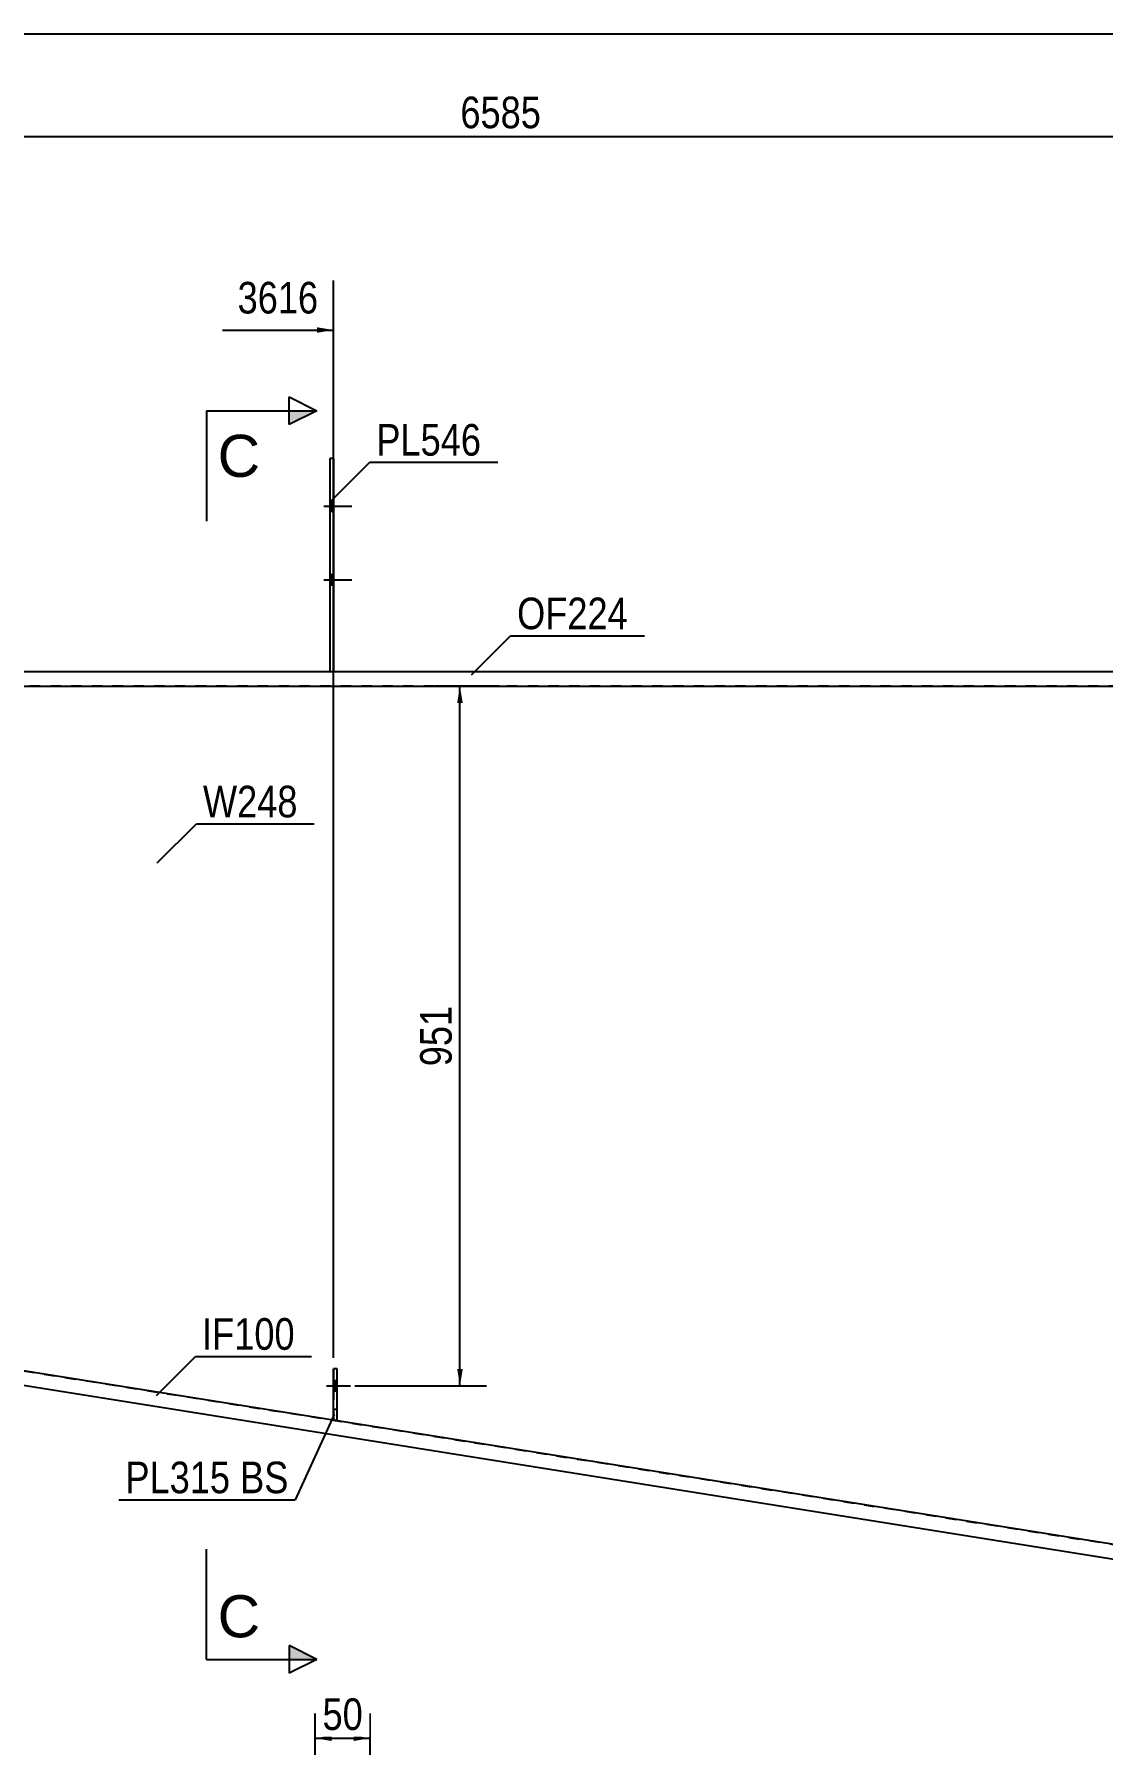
# Model space of a CAD drawing. Header units: millimetres. Extents: x -353 to 49, y -178 to 99.
# Drawn here: x -187.7 to -90.8, y -56 to 99.1 of the extents above; entities that cross this region are included whole.
import ezdxf

# ---------------------------------------------------------------- set-up
doc = ezdxf.new("R2010")
doc.units = ezdxf.units.MM
doc.linetypes.add('DXK_LINE_DOT1', pattern=[1.8814, 0.9407, -0.9407])
doc.linetypes.add('DXK_LINE_DOT2', pattern=[3.9198, 1.9599, -1.9599])
doc.styles.add('Arial', font='ARIAL.TTF', dxfattribs={"height": 0.2})
doc.styles.add('Arial Narrow', font='ARIALN.TTF', dxfattribs={"height": 0.2})

# ---------------------------------------------------------------- blocks, each defined once
blk = doc.blocks.new('Unknown-623384831-1210')
at = {"color": 5, "linetype": 'Continuous'}
blk.add_line((49.15, 99.13), (-350.85, 99.13), dxfattribs=at)
blk = doc.blocks.new('Bolt-623384831-1235 - 1231')
at = {"color": 3, "linetype": 'DXK_LINE_DOT2'}
for p, q in [((-160.56, -22.95), (-160.23, -22.95)), ((-161.2, -23.42), (-159, -23.42)), ((-160.56, -23.89), (-160.23, -23.89))]:
    blk.add_line(p, q, dxfattribs=at)
blk = doc.blocks.new('Bolt-623384831-1236 - 1231')
at = {"linetype": 'Continuous'}
blk.add_hatch(color=3, dxfattribs=at).paths.add_polyline_path([(-160.23, -23.89), (-160.23, -22.95), (-160.56, -22.95), (-160.56, -23.89)])
at = {"color": 3, "linetype": 'Continuous'}
for p, q in [((-160.56, -22.95), (-160.23, -22.95)), ((-161.2, -23.42), (-159, -23.42)), ((-160.56, -23.89), (-160.23, -23.89))]:
    blk.add_line(p, q, dxfattribs=at)
blk = doc.blocks.new('Bolt-623384831-1241 - 1231')
at = {"linetype": 'Continuous'}
for points in [[(-160.56, 55.87), (-160.56, 56.8), (-160.9, 56.8), (-160.9, 55.87)], [(-160.56, 55.87), (-160.56, 56.8), (-160.9, 56.8), (-160.9, 55.87)], [(-160.56, 49.2), (-160.56, 50.13), (-160.9, 50.13), (-160.9, 49.2)], [(-160.56, 49.2), (-160.56, 50.13), (-160.9, 50.13), (-160.9, 49.2)]]:
    blk.add_hatch(color=3, dxfattribs=at).paths.add_polyline_path(points)
at = {"color": 3, "linetype": 'Continuous'}
for p, q in [((-161.43, 56.33), (-158.9, 56.33)), ((-161.43, 56.33), (-158.9, 56.33)), ((-160.9, 56.8), (-160.56, 56.8)), ((-160.9, 56.8), (-160.56, 56.8)), ((-160.9, 55.87), (-160.56, 55.87)), ((-160.9, 55.87), (-160.56, 55.87)), ((-161.43, 49.67), (-158.9, 49.67)), ((-161.43, 49.67), (-158.9, 49.67)), ((-160.9, 50.13), (-160.56, 50.13)), ((-160.9, 50.13), (-160.56, 50.13)), ((-160.9, 49.2), (-160.56, 49.2)), ((-160.9, 49.2), (-160.56, 49.2))]:
    blk.add_line(p, q, dxfattribs=at)
blk = doc.blocks.new('Part-623384831-1470 - 1231')
at = {"color": 2, "linetype": 'Continuous'}
for p, q in [((-191, 41.33), (23.64, 41.33)), ((-191, 41.33), (-191, 40)), ((23.64, 41.33), (23.64, 40)), ((-191, 40), (23.64, 40))]:
    blk.add_line(p, q, dxfattribs=at)
blk = doc.blocks.new('Part-623384831-1818 - 1231')
at = {"color": 2, "linetype": 'Continuous'}
for p, q in [((-160.56, 60.67), (-160.9, 60.67)), ((-160.9, 60.67), (-160.9, 41.33)), ((-160.56, 60.67), (-160.56, 41.33))]:
    blk.add_line(p, q, dxfattribs=at)
at = {"color": 7, "linetype": 'DXK_LINE_DOT1'}
blk.add_line((-160.9, 41.33), (-160.56, 41.33), dxfattribs=at)
blk = doc.blocks.new('Part-623384831-1514 - 1231')
at = {"color": 2, "linetype": 'Continuous'}
blk.add_line((-201.64, 40), (-201.64, -20), dxfattribs=at)
at = {"color": 7, "linetype": 'DXK_LINE_DOT1'}
for p, q in [((-76.16, 40), (-201.64, 40)), ((-76.16, -40), (-76.16, 40)), ((-201.64, -20), (-76.16, -40))]:
    blk.add_line(p, q, dxfattribs=at)
blk = doc.blocks.new('Part-623384831-1558 - 1231')
at = {"color": 2, "linetype": 'Continuous'}
for p, q in [((-201.64, -20), (-201.85, -21.32)), ((-76.16, -40), (-201.64, -20)), ((-76.37, -41.32), (-201.85, -21.32)), ((-76.16, -40), (-76.37, -41.32))]:
    blk.add_line(p, q, dxfattribs=at)
blk = doc.blocks.new('Part-623384831-1916 - 1231')
at = {"color": 7, "linetype": 'DXK_LINE_DOT1'}
for p, q in [((-160.56, -21.89), (-160.56, -26.55)), ((-160.23, -21.89), (-160.56, -21.89)), ((-160.23, -26.55), (-160.23, -21.89)), ((-160.52, -26.55), (-160.23, -26.55))]:
    blk.add_line(p, q, dxfattribs=at)
blk = doc.blocks.new('Part-623384831-1894 - 1231')
at = {"color": 2, "linetype": 'Continuous'}
for p, q in [((-160.56, -26.55), (-160.56, -21.89)), ((-160.23, -21.89), (-160.56, -21.89)), ((-160.23, -26.55), (-160.23, -21.89)), ((-160.52, -26.55), (-160.23, -26.55))]:
    blk.add_line(p, q, dxfattribs=at)
at = {"color": 7, "linetype": 'DXK_LINE_DOT1'}
for p, q in [((-160.56, -25.55), (-160.23, -25.55)), ((-160.56, -26.55), (-160.56, -26.55)), ((-160.56, -26.55), (-160.52, -26.55))]:
    blk.add_line(p, q, dxfattribs=at)
blk = doc.blocks.new('StraightDimension-623384831-2271 - 1231')
at = {"color": 7, "linetype": 'Continuous'}
blk.add_line((-326.82, 89.86), (36.03, 89.86), dxfattribs=at)
at = {"color": 0}
blk.add_wipeout([(-141.14, 90.01), (-141.14, 94.21), (-149.65, 94.21), (-149.65, 90.01)], dxfattribs=at)
at = {"color": 3, "style": 'Arial Narrow'}
blk.add_text('6585', height=2.863, dxfattribs=at).set_placement((-149.05, 90.61))
blk = doc.blocks.new('StraightDimension-623384831-7647 - 1231')
at = {"linetype": 'Continuous'}
for points in [[(-149.34, 38.5), (-149.09, 40), (-148.84, 38.5)], [(-148.84, -21.92), (-149.09, -23.42), (-149.34, -21.92)]]:
    blk.add_hatch(color=7, dxfattribs=at).paths.add_polyline_path(points)
at = {"color": 7, "linetype": 'Continuous'}
for p, q in [((-145.55, 40), (-151.34, 40)), ((-149.09, -23.42), (-149.09, 40)), ((-158.61, -23.42), (-146.69, -23.42))]:
    blk.add_line(p, q, dxfattribs=at)
at = {"color": 0}
blk.add_wipeout([(-149.24, 11.63), (-153.44, 11.63), (-153.44, 4.95), (-149.24, 4.95)], dxfattribs=at)
at = {"color": 3, "style": 'Arial Narrow'}
blk.add_text('951', height=2.863, rotation=90.0002, dxfattribs=at).set_placement((-149.84, 5.55))
blk = doc.blocks.new('StraightDimension-623384831-9020 - 1231')
at = {"linetype": 'Continuous'}
blk.add_hatch(color=7, dxfattribs=at).paths.add_polyline_path([(-162.06, 72.56), (-160.56, 72.31), (-162.06, 72.06)])
at = {"color": 7, "linetype": 'Continuous'}
for p, q in [((-160.56, -20.89), (-160.56, 76.81)), ((-170.62, 72.31), (-160.56, 72.31))]:
    blk.add_line(p, q, dxfattribs=at)
at = {"color": 0}
blk.add_wipeout([(-161.34, 73.21), (-161.34, 77.41), (-169.85, 77.41), (-169.85, 73.21)], dxfattribs=at)
at = {"color": 3, "style": 'Arial Narrow'}
blk.add_text('3616', height=2.863, dxfattribs=at).set_placement((-169.25, 73.81))
blk = doc.blocks.new('StraightDimension-623384831-3094 - 2927')
at = {"linetype": 'Continuous'}
for points in [[(-160.73, -55.64), (-162.23, -55.39), (-160.73, -55.14)], [(-158.73, -55.14), (-157.23, -55.39), (-158.73, -55.64)]]:
    blk.add_hatch(color=7, dxfattribs=at).paths.add_polyline_path(points)
at = {"color": 7, "linetype": 'Continuous'}
for p, q in [((-162.23, -67.22), (-162.23, -53.14)), ((-157.23, -67.22), (-157.23, -53.14)), ((-162.23, -55.39), (-157.23, -55.39))]:
    blk.add_line(p, q, dxfattribs=at)
at = {"color": 0}
blk.add_wipeout([(-157.3, -55.24), (-157.3, -51.04), (-162.15, -51.04), (-162.15, -55.24)], dxfattribs=at)
at = {"color": 3, "style": 'Arial Narrow'}
blk.add_text('50', height=2.863, dxfattribs=at).set_placement((-161.55, -54.64))
blk = doc.blocks.new('Mark-623384831-1510 - 1231')
at = {"color": 0}
blk.add_wipeout([(-163.8, 28.12), (-163.8, 31.12), (-172.39, 31.12), (-172.39, 28.12)], dxfattribs=at)
blk.add_wipeout([(-163.8, 28.12), (-163.8, 31.12), (-172.39, 31.12), (-172.39, 28.12)], dxfattribs=at)
at = {"color": 7, "linetype": 'Continuous'}
for p, q in [((-176.53, 23.98), (-172.99, 27.52)), ((-172.99, 27.52), (-162.3, 27.52))]:
    blk.add_line(p, q, dxfattribs=at)
at = {"color": 3, "style": 'Arial Narrow'}
blk.add_text('W248', height=2.863, dxfattribs=at).set_placement((-172.39, 28.12))
blk = doc.blocks.new('Mark-623384831-1466 - 1231')
at = {"color": 0}
blk.add_wipeout([(-133.87, 45.18), (-133.87, 48.18), (-143.91, 48.18), (-143.91, 45.18)], dxfattribs=at)
blk.add_wipeout([(-133.87, 45.18), (-133.87, 48.18), (-143.91, 48.18), (-143.91, 45.18)], dxfattribs=at)
at = {"color": 7, "linetype": 'Continuous'}
for p, q in [((-148.05, 41.05), (-144.51, 44.58)), ((-144.51, 44.58), (-132.37, 44.58))]:
    blk.add_line(p, q, dxfattribs=at)
at = {"color": 3, "style": 'Arial Narrow'}
blk.add_text('OF224', height=2.863, dxfattribs=at).set_placement((-143.91, 45.18))
blk = doc.blocks.new('Mark-623384831-1554 - 1231')
at = {"color": 0}
blk.add_wipeout([(-164.06, -20.16), (-164.06, -17.16), (-172.47, -17.16), (-172.47, -20.16)], dxfattribs=at)
blk.add_wipeout([(-164.06, -20.16), (-164.06, -17.16), (-172.47, -17.16), (-172.47, -20.16)], dxfattribs=at)
at = {"color": 7, "linetype": 'Continuous'}
for p, q in [((-176.61, -24.3), (-173.07, -20.76)), ((-173.07, -20.76), (-162.56, -20.76))]:
    blk.add_line(p, q, dxfattribs=at)
at = {"color": 3, "style": 'Arial Narrow'}
blk.add_text('IF100', height=2.863, dxfattribs=at).set_placement((-172.47, -20.16))
blk = doc.blocks.new('Mark-623384831-1814 - 1231')
at = {"color": 0}
blk.add_wipeout([(-147.17, 60.92), (-147.17, 63.92), (-156.67, 63.92), (-156.67, 60.92)], dxfattribs=at)
blk.add_wipeout([(-147.17, 60.92), (-147.17, 63.92), (-156.67, 63.92), (-156.67, 60.92)], dxfattribs=at)
at = {"color": 7, "linetype": 'Continuous'}
for p, q in [((-160.81, 56.78), (-157.27, 60.32)), ((-157.27, 60.32), (-145.67, 60.32))]:
    blk.add_line(p, q, dxfattribs=at)
at = {"color": 3, "style": 'Arial Narrow'}
blk.add_text('PL546', height=2.863, dxfattribs=at).set_placement((-156.67, 60.92))
blk = doc.blocks.new('SectionMark-623384831-2732 - 1231')
at = {"linetype": 'Continuous'}
for points in [[(-164.56, 63.74), (-164.56, 64.99), (-162.06, 64.99)], [(-164.56, -48.24), (-164.56, -46.99), (-162.06, -48.24)]]:
    blk.add_hatch(color=30, dxfattribs=at).paths.add_polyline_path(points)
at = {"color": 30, "linetype": 'Continuous'}
for p, q in [((-164.56, 63.74), (-164.56, 66.24)), ((-164.56, 66.24), (-162.06, 64.99)), ((-172.06, 64.99), (-172.06, 54.99)), ((-172.06, 64.99), (-162.06, 64.99)), ((-162.06, 64.99), (-164.56, 63.74)), ((-172.06, -48.24), (-172.06, -38.24)), ((-162.06, -48.24), (-164.56, -46.99)), ((-164.56, -46.99), (-164.56, -49.49)), ((-172.06, -48.24), (-162.06, -48.24)), ((-162.06, -48.24), (-164.56, -49.49))]:
    blk.add_line(p, q, dxfattribs=at)
at = {"color": 0, "linetype": 'Continuous'}
for points in [[(-167.21, 58.99), (-167.21, 62.99), (-171.06, 62.99), (-171.06, 58.99)], [(-167.21, -46.24), (-167.21, -42.24), (-171.06, -42.24), (-171.06, -46.24)]]:
    blk.add_wipeout(points, dxfattribs=at)
at = {"color": 96, "linetype": 'Continuous', "style": 'Arial'}
for p in [(-171.06, 58.99), (-171.06, -46.24)]:
    blk.add_text('C', height=3.82, dxfattribs=at).set_placement(p)
blk = doc.blocks.new('MarkSet-623384831-2863 - 1231')
at = {"color": 0}
for points in [[(-169.92, -33.17), (-169.92, -30.17), (-179.42, -30.17), (-179.42, -33.17)], [(-164.64, -33.17), (-164.64, -30.17), (-169.02, -30.17), (-169.02, -33.17)]]:
    blk.add_wipeout(points, dxfattribs=at)
for points in [[(-169.92, -33.17), (-169.92, -30.17), (-179.42, -30.17), (-179.42, -33.17)], [(-164.64, -33.17), (-164.64, -30.17), (-169.02, -30.17), (-169.02, -33.17)]]:
    blk.add_wipeout(points, dxfattribs=at)
at = {"color": 7, "linetype": 'Continuous'}
for p in [(-160.5, -26.04), (-180.02, -33.77)]:
    blk.add_line(p, (-164.04, -33.77), dxfattribs=at)
at = {"color": 3, "style": 'Arial Narrow'}
for s, p in [('PL315', (-179.42, -33.17)), ('BS', (-169.02, -33.17))]:
    blk.add_text(s, height=2.863, dxfattribs=at).set_placement(p)

msp = doc.modelspace()

# ---------------------------------------------------------------- block references
for name in ['Unknown-623384831-1210', 'Part-623384831-1818 - 1231', 'Bolt-623384831-1241 - 1231', 'Part-623384831-1470 - 1231', 'Part-623384831-1514 - 1231', 'Part-623384831-1558 - 1231', 'Bolt-623384831-1235 - 1231', 'Bolt-623384831-1236 - 1231', 'Part-623384831-1916 - 1231', 'Part-623384831-1894 - 1231']:
    msp.add_blockref(name, (0, 0))

# ---------------------------------------------------------------- next in the draw order: block references
for name in ['StraightDimension-623384831-2271 - 1231', 'StraightDimension-623384831-3094 - 2927']:
    msp.add_blockref(name, (0, 0))

# ---------------------------------------------------------------- next in the draw order: block references
for name in ['StraightDimension-623384831-9020 - 1231', 'Mark-623384831-1466 - 1231', 'StraightDimension-623384831-7647 - 1231']:
    msp.add_blockref(name, (0, 0))

# ---------------------------------------------------------------- next in the draw order: block references
for name in ['Mark-623384831-1814 - 1231', 'Mark-623384831-1510 - 1231', 'Mark-623384831-1554 - 1231']:
    msp.add_blockref(name, (0, 0))

# ---------------------------------------------------------------- next in the draw order: block references
msp.add_blockref('SectionMark-623384831-2732 - 1231', (0, 0))

# ---------------------------------------------------------------- next in the draw order: block references
msp.add_blockref('MarkSet-623384831-2863 - 1231', (0, 0))

doc.saveas('drawing.dxf')
